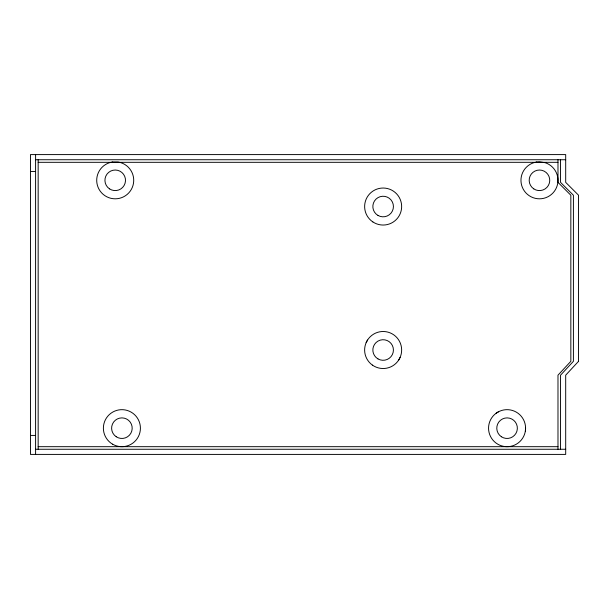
<?xml version="1.0" encoding="UTF-8"?>
<svg xmlns="http://www.w3.org/2000/svg" width="609" height="609" viewBox="0 0 609 609"><rect width="100%" height="100%" fill="white"/><g stroke="black" fill="none" stroke-linecap="round" stroke-linejoin="round"><path stroke-width="0.91" d="M525.354 431.073L525.582 428.173A18.514 18.514 0 0 0 497.812 412.141A18.514 18.514 0 0 0 497.812 444.212A18.514 18.514 0 0 0 525.582 428.173M366.154 342.639L367.516 340.073M398.758 359.942L400.121 357.376M496.19 413.199L498.664 411.684M35.596 159.741L565.692 159.741M38.161 162.314L557.981 162.314M30.45 171.449L35.596 171.449M30.45 435.42L35.596 435.42M38.161 446.686L557.981 446.686M35.596 449.259L565.692 449.259M560.554 159.741L560.554 182.365L573.404 195.223L573.404 361.327L560.554 375.174L560.554 449.259M557.981 159.741L557.981 182.365L570.839 195.223L570.839 361.327L557.981 375.174L557.981 449.259M38.161 159.741L38.161 449.259M35.596 154.595L35.596 454.405M578.55 361.327L565.692 375.174L565.692 454.405L30.45 454.405L30.45 154.595L565.692 154.595L565.692 182.365L578.55 195.223L578.55 361.327M112.322 162.024L109.498 162.702A18.514 18.514 0 0 0 100.241 191.188A18.514 18.514 0 0 0 130.189 191.188A18.514 18.514 0 0 0 120.94 162.702L118.108 162.024L112.322 162.024M536.575 162.024L533.743 162.702A18.514 18.514 0 0 0 524.494 191.188A18.514 18.514 0 0 0 554.441 191.188A18.514 18.514 0 0 0 545.184 162.702L539.467 161.796L536.575 162.024M112.642 444.212A18.514 18.514 0 0 0 140.413 428.173A18.514 18.514 0 0 0 112.642 412.141A18.514 18.514 0 0 0 112.642 444.212M377.991 358.914A10.284 10.284 0 0 0 393.422 350.008A10.284 10.284 0 0 0 377.991 341.101A10.284 10.284 0 0 0 377.991 358.914M116.212 436.744A10.284 10.284 0 0 0 132.168 428.82A10.284 10.284 0 0 0 117.324 418.962A10.284 10.284 0 0 0 116.212 436.744M109.521 188.874A10.284 10.284 0 0 0 125.477 180.957A10.284 10.284 0 0 0 110.64 171.099A10.284 10.284 0 0 0 109.521 188.874M377.991 215.441A10.284 10.284 0 0 0 393.422 206.535A10.284 10.284 0 0 0 377.991 197.628A10.284 10.284 0 0 0 377.991 215.441M372.875 221.942A18.514 18.514 0 0 0 401.613 207.722A18.514 18.514 0 0 0 374.931 189.947A18.514 18.514 0 0 0 372.875 221.942M372.396 365.088A18.514 18.514 0 0 0 401.567 351.774A18.514 18.514 0 0 0 375.448 333.169A18.514 18.514 0 0 0 372.396 365.088M533.773 188.874A10.284 10.284 0 0 0 549.729 180.957A10.284 10.284 0 0 0 534.892 171.099A10.284 10.284 0 0 0 533.773 188.874M501.382 436.744A10.284 10.284 0 0 0 517.338 428.82A10.284 10.284 0 0 0 502.494 418.962A10.284 10.284 0 0 0 501.382 436.744"/></g></svg>
